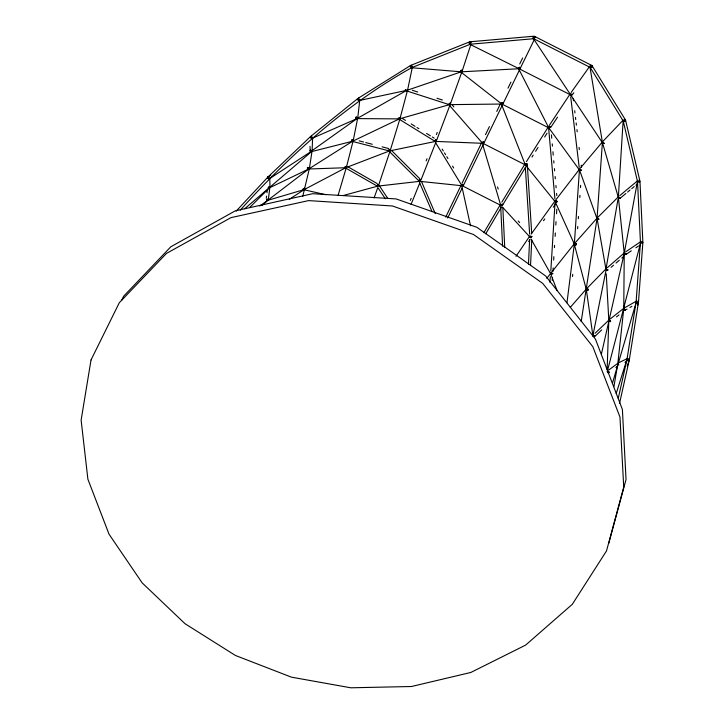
<?xml version="1.0" encoding="UTF-8"?>
<svg xmlns="http://www.w3.org/2000/svg" width="724" height="724" viewBox="0 0 724 724"><rect width="100%" height="100%" fill="white"/><g stroke="black" fill="none" stroke-linecap="round" stroke-linejoin="round"><path stroke-width="1.09" d="M555.923 199.761L579.625 169.018L579.996 170.122L581.218 170.502M311.655 151.162L269.057 178.964M623.744 309.908L624.233 254.522M502.203 103.179L502.175 104.03L449.351 104.645L449.342 103.803M546.801 278.269L574.494 243.563L574.829 244.694L576.005 245.065L574.34 243.979L579.471 169.443L581.372 170.004L580.005 170.221L579.481 169.561M606.531 268.405L606.404 270.007L607.626 270.351M390.028 149.307L389.259 150.927M309.854 150.746L310.225 151.307L309.999 146.366M607.137 369.512L608.766 321.682M586.811 288.505L586.811 289.953L587.988 290.315L586.521 289.319L586.865 288.451M312.125 150.348L312.632 137.098L312.071 138.293L310.677 138.157M304.46 188.077L303.718 189.679L325.691 194.711M607.192 371.846L640.849 241.798M450.138 102.917L449.296 104.6M435.504 139.922L435.405 141.406L481.958 143.28M528.475 264.26L529.624 239.671M530.529 265.608L531.751 239.888M483.207 141.85L483.062 143.325M550.819 271.038L554.973 203.335M552.964 271.328L553.172 267.943M553.661 260.043L553.869 256.658M554.43 247.626L554.575 245.364M555.136 236.341L555.344 232.947M555.833 225.046L556.041 221.662M556.53 213.761L556.81 209.245M619.635 198.014L618.359 197.118L623.165 120.365L624.504 121.252L625.599 120.7L625.011 119.922M577.625 228.73L577.779 226.503M578.322 218.711L578.476 216.485M579.797 197.571L579.951 195.344M580.494 187.552L580.648 185.335M597.128 217.254L602.413 142.239L602.802 141.85L602.504 142.764L603.716 143.053M579.625 169.018L579.915 170.221L581.164 170.565M575.227 242.739L597.219 217.951L618.531 196.675L618.821 197.942L620.034 198.349L625.898 193.489M549.851 282.269L550.376 276.668M552.195 280.324L552.403 278.079M357.52 99.604L358.796 98.274M623.735 308.958L617.798 363.765L618.432 364.244M606.151 268.758L606.486 269.934L607.68 270.305M618.224 364.625L617.97 363.339L618.821 364.977M419.82 179.941L419.658 181.145M592.169 67.079L591.879 65.739M268.695 188.023L269.871 187.462L268.305 199.779L266.522 199.96L267.835 200.231L268.369 199.209M267.473 178.222L268.043 177.027L270.776 175.199M462.699 184.412L462.446 185.778M268.305 199.779L268.378 199.154M266.296 198.358L266.568 196.123M266.984 192.774L267.265 190.548M566.964 302.822L574.34 243.961L576.186 244.495M572.476 276.541L572.756 274.324M637.708 180.701L637.925 182.077M639.745 181.968L638.894 180.213M596.721 220.548L581.2 321.565M310.877 151.66L312.062 151.026L309.41 168.339L302.741 196.485M618.531 196.675L618.749 198.005L620.079 198.304M642.659 243.047L642.46 241.68M627.174 358.878L627.373 360.226M638.287 302.578L638.097 301.22M613.916 386.652L617.807 363.701L618.377 364.082M617.988 199.263L606.024 268.885L587.273 288.007M309.039 167.914L308.587 169L345.656 167.724L346.461 167.063L353.194 140.628L357.737 117.912L359.801 99.84L357.9 100.202M346.117 166.647L345.991 167.316L344.76 167.108M357.366 117.451L356.434 118.609M594.051 336.624L594.612 336.651L592.911 335.538L606.332 268.821M399.757 117.759L399.259 118.881M406.399 90.69L407.585 90.075L412.173 68.065M601.391 354.154L624.26 253.165L637.536 181.081L638.867 182.05L639.835 181.163M618.287 398.281L627.011 359.24M619.581 403.178L629.319 359.701L638.487 302.116L642.876 242.45L639.953 181.172L625.545 120.066L591.97 65.54L534.221 36.2L469.776 41.793L410.716 65.404L357.973 98.41L310.659 136.447L267.762 177.199L236.187 211.109M410.535 66.527L410.698 65.794M412.037 66.454L411.006 67.694M436.319 139.859L435.739 141.062L434.771 141.162L399.295 119.288M378.362 184.656L377.792 185.833L376.869 185.896M419.839 181.317L419.802 179.878M346.253 166.249L345.158 167.678M398.309 118.455L400.091 118.22L407.295 91.161M608.784 543.362L626.034 479.541L622.396 409.485L595.472 339.185L545.652 275.971L476.826 227.282L396.146 198.928L312.659 193.706L235.228 210.874L170.828 246.775L123.677 296.17L121.686 300.198M612.45 383.177L636.496 301.347M267.907 199.797L267.437 200.43L303.917 189.661L304.306 188.358M308.804 168.411L307.908 167.38L308.931 168.855L309.41 168.339L308.279 168.792M503.117 102.446L501.641 103.912M338.054 195.516L346.144 168.113M637.5 305.501L638.351 301.881M388.607 150.393L390.317 150.257L399.766 119.288M616.196 393.53L627.011 359.204L636.115 301.827L640.45 242.395L637.509 181.507L623.219 121.008L590.793 68.382M627.255 366.263L629.292 359.81L628.685 359.041M311.646 151.054L311.121 151.723M470.844 44.562L462.147 71.097L460.292 71.386M376.905 185.48L378.552 185.453L389.964 151.325M312.207 151.452L352.262 141.325L352.733 139.958M358.027 98.898L358.588 98.174M374.064 197.978L377.801 187.543L385.367 198.756M449.287 104.419L450.4 103.939L461.767 72.156M407.178 90.093L357.167 118.501L355.511 117.686L356.57 118.455L357.737 117.912L357.122 118.437L356.235 116.953M436.409 134.555L437.206 132.447M436.88 139.669L450.002 104.989M426.164 160.837L426.988 158.737M421.142 179.606L436.065 141.768M410.327 200.394L411.169 198.331M411.06 204.376L419.884 182.72M570.467 94.844L518.782 68.59L519.533 67.151M420.626 179.932L419.305 181.136M390.2 149.515L388.86 150.764M352.859 140.356L352.099 141.325M619.463 197.489L618.414 197.67L602.477 142.709L589.951 66.934L591.906 66.925L592.304 66.472L591.716 65.748M450.319 103.152L448.898 104.419M445.731 217.091L461.107 185.199M507.986 88.192L510.927 82.129M485.523 134.628L489.433 126.564M496.745 111.424L500.157 104.365M462.075 183.19L481.623 142.709M461.613 184.629L462.618 185.371L463.568 185.154L483.65 143.687L525.687 165.099L526.393 163.832M447.676 218.033L462.12 188.15M519.723 63.965L522.638 57.956M503.216 103.36L519.434 70.038M482.492 142.7L484.139 142.673L502.239 105.378M520.42 68.02L534.593 39.006M607.047 269.473L606.006 269.581L607.119 269.437M483.288 141.922L482.609 143.207M462.717 184.448L462.075 185.67M549.851 126.682L549.1 128.021L502.628 104.41M502.284 203.951L501.243 205.408M502.022 103.206L501.687 103.84M571.408 94.355L570.955 95.097M602.694 142.863L603.445 142.574M483.867 232.721L500.13 204.992M485.759 233.752L501.488 206.983M470.862 43.132L469.912 44.173L469.179 43.585M520.14 67.64L518.71 68.545L469.424 44.083M501.859 202.105L525.226 163.543M500.718 204.476L501.705 205.272L502.61 205.073L526.022 166.547M526.42 161.642L548.032 127.37M532.004 157.008L533.208 155.108M535.615 151.298L538.023 147.497M544.638 137.035L547.045 133.225M549.254 125.469L569.851 94.364M550.656 127.524L557.543 117.17M516.031 256.296L529.905 235.87M528.62 241.617L529.887 239.762M436.427 140.04L434.518 140.899M378.462 184.81L376.625 185.652M571.127 92.509L590.006 65.884M570.394 94.084L572.096 95.016L573.879 92.735M531.208 234.069L555.245 200.638L556.195 202.077L557.163 201.779L556.276 201.969L555.29 201.109M543.498 220.73L544.801 218.929M553.254 207.191L555.208 204.485M357.285 117.668L357.086 118.573L311.917 138.447L311.392 136.338L310.858 137.108M399.738 118.012L398.77 118.845M606.006 269.581L597.11 218.729M527.244 163.95L525.208 164.601L501.551 104.428M461.812 70.843L460.274 71.549M580.331 168.176L602.214 142.148M570.286 307.374L586.494 288.804M240.278 210.15C290.179 154.655 346.425 104.12 411.847 67.576M312.062 151.026L310.886 151.578M603.345 140.909L623.337 119.913M310.379 136.863L311.582 136.212M500.836 205.308L501.859 204.331M268.043 187.742L269.871 187.462M410.164 66.02L411.386 65.386M412.409 66.961L411.187 67.594M420.689 180.059L418.734 180.701M618.359 197.118L619.663 197.896M468.935 42.499L470.862 42.209M249.644 207.507L269.491 187.824L308.822 168.954L308.949 168.095M502.664 204.467L501.669 205.091L500.628 204.639M609.4 319.619L609.219 321.293L610.441 321.619M628.658 360.525L628.957 358.706M595.047 333.293L609.355 319.664L609.3 321.23L610.486 321.583M595.381 335.927L601.725 329.891M407.585 90.075L406.417 90.6L405.359 89.767M625.31 309.809L623.97 309.7L623.753 308.542M624.939 121.614L625.518 120.474L624.531 119.415M262.124 205.363L268.016 200.15L267.346 199.272M572.566 94.573L570.521 94.699L532.855 37.775M483.822 142.465L482.265 142.936M607.409 267.627L624.857 252.432M611.101 267.337L613.572 265.192M616.043 263.056L619.328 260.206M621.798 258.061L623.445 256.631M244.712 208.72L310.913 152.149M638.45 302.306L637.464 302.65L636.152 301.637M346.461 167.063L344.724 167.226M619.853 195.543L637.364 180.946M627.563 192.104L630.07 190.032M631.744 188.647L634.242 186.575M635.916 185.19L637.582 183.805M526.493 163.85L525.325 164.81L555.326 201.933L556.512 201.01M400.091 118.22L398.336 118.347M607.87 269.889L606.54 269.826L606.314 268.912M629.292 359.81L627.645 359.9L627.355 358.86M450.4 103.939L448.636 104.129M531.461 237.237L529.995 236.268L530.9 237.182M609.146 320.071L609.065 320.832L610.694 321.175M534.764 37.757L532.964 38.254M610.26 318.94L623.998 308.153L636.803 300.894L636.505 302.723M616.459 316.913L619.038 314.904M529.878 236.974L531.135 236.196L530.022 237.173L502.329 206.937M308.143 169.443L267.952 200.177L267.192 199.381L268.016 200.15M550.014 126.745L548.702 127.677L579.662 170.303L580.413 169.841M406.933 90.419L406.445 90.772M608.549 370.145L617.509 363.557M615.871 367.557L617.653 366.253M356.425 119.035L311.266 151.216M259.69 206.014L267.952 200.24L267.627 199.308M531.905 236.486L529.814 236.648M390.317 150.257L389.286 150.538L388.254 149.823M586.675 288.921L586.413 289.392L588.187 289.727M484.139 142.673L482.148 142.121M625.808 251.78L641.156 241.336L640.858 243.164M631.328 250.83L625.916 254.495L624.694 254.115L624.341 253.101L624.613 254.178M635.844 247.78L638.55 245.952M469.668 42.191L470.953 42.408M269.391 187.217L269.473 187.797L268.586 187.064L269.464 187.878L268.957 186.91M289.247 199.362L304.37 189.489L303.854 188.629M520.085 67.794L518.782 68.337M594.766 336.226L593.472 336.099L593.246 335.293M308.931 168.855L352.724 141.153L352.498 140.709M570.802 94.573L571.354 94.22M555.634 202.711L574.548 244.54M552.819 273.591L550.683 273.31L552.819 273.591M502.61 205.073L500.773 204.394M357.339 118.365L356.154 116.944M552.059 273.247L550.792 273.998L530.982 238.92M624.341 310.279L627.002 309.112M629.943 307.456L631.907 306.352M609.128 320.18L608.911 320.623L610.097 321.058M378.552 185.453L376.951 185.335M555.154 201.498L557.299 201.344M502.872 103.134L501.144 103.396M463.568 185.154L462.075 184.946M575.861 243.979L576.331 243.753M619.373 362.425L627.672 358.416M502.7 204.593L500.601 204.512M624.975 362.29L626.821 361.412M352.145 140.266L351.783 139.669L352.615 141.234L399.512 118.817L399.078 117.912M555.172 201.688L556.611 201.019M575.218 244.278L574.413 244.622M358.796 100.591L359.303 99.116M586.657 289.039L586.874 289.763L588.178 289.835M483.777 142.438L482.492 142.764M575.272 244.178L574.358 244.441L586.35 289.681L586.92 289.5L586.34 289.546L592.92 335.918L594.585 335.692M412.897 67.16L470.356 44.209L533.706 38.725M531.905 236.531L529.814 236.495M552.113 273.229L550.72 273.844L557.046 290.496M580.458 169.715L579.526 170.013L597.101 218.965L598.042 218.693L597.047 218.377L598.712 219.535M587.933 289.265L586.35 289.681M311.763 151.425L311.275 151.144M343.466 195.462L377.828 186.104L377.575 184.638M575.933 243.997L576.413 243.87M603.517 142.483L602.477 142.709M624.631 253.309L624.812 254.015L626.188 254.061M609.183 320.533L609.997 320.714L609.237 320.569M359.882 100.365L406.779 90.328M598.947 219.046L597.119 218.766M268.233 177.986L267.952 177.027L268.758 176.891M268.495 179.118L269.781 177.778L269.952 186.783M586.34 289.546L588.449 289.22M576.177 244.576L574.856 244.576L574.494 243.563M308.252 168.891L308.741 168.393M470.7 43.983L469.27 43.784M533.335 36.453L535.145 37.331M534.593 38.481L533.172 38.227M418.725 181.443L377.656 186.131L377.593 184.701M556.937 201.534L555.109 201.073M461.695 71.513L460.328 71.287M352.081 141.062L353.194 140.628L351.421 140.791M619.545 197.453L618.386 197.39M608.06 372.851L608.694 372.797L607.545 372.435M626.206 253.988L624.848 253.862L624.423 252.839L624.314 253.518L625.491 253.635L624.269 253.527L618.504 198.512M590.494 65.431L591.209 65.377M502.791 103.749L501.099 102.926M592.947 335.818L594.639 335.71M604.133 143.37L602.821 143.035L602.576 141.723L602.893 142.954L604.178 143.316M608.332 372.389L608.947 372.353M411.096 65.314L411.92 65.721M625.056 310.198L623.817 309.863L623.998 308.153L623.445 309.257L624.622 309.392L623.473 309.175M625.337 309.709L623.409 308.886M607.889 269.799L605.988 269.102M625.292 254.495L625.934 254.477M502.818 103.677L501.533 103.369M357.547 118.609L397.693 118.881M526.81 164.927L525.217 164.067L526.855 164.855M594.784 336.09L593.01 335.737L593.454 334.814L593.472 336.271M608.359 372.199L608.975 372.208M598.766 219.481L597.572 219.091L597.219 217.951L597.21 218.675L598.314 219.037M267.952 177.027L269.301 178.973M412.119 67.785L460.772 71.785L461.65 71.305L461.704 69.875M420.698 181.434L461.351 185.67M603.707 142.936L602.422 142.157M352.751 141.497L387.72 150.538M359.176 140.872L363.548 142.004M365.729 142.574L372.29 144.275M382.118 146.836L388.679 148.538M407.051 91.034L447.758 104.165M412.372 90.283L417.73 92.02M437.015 98.265L442.364 100.002M461.541 185L463.324 184.792L461.659 185.29M617.871 363.801L618.423 364.045M534.466 36.49L535.072 37.159M303.066 189.073L304.786 189L303.039 189.19M434.843 140.673L436.482 140.718L434.798 140.809M419.124 180.638L420.725 180.656L418.762 180.113M548.557 127.261L549.643 127.813M518.619 68.128L519.977 68.409L518.574 68.228M534.692 39.232L590.205 67.422M463.079 186.177L501.144 205.535M570.412 94.373L572.295 94.401L570.539 94.681L602.323 142.592M549.579 127.922L548.593 127.008M590.295 67.214L590.965 67.585M345.728 168.077L375.901 185.335M348.045 166.864L377.231 183.606M624.233 121.65L623.237 120.6M551.896 274.125L550.828 272.885L551.806 274.242M402.607 118.627L405.485 120.401M411.232 123.958L415.06 126.329M416.979 127.515L418.897 128.7M426.563 133.442L430.4 135.813M432.309 136.999L434.228 138.184M461.152 72.237L501.415 103.749M617.916 364.009L618.396 364.398M267.328 199.896L267.952 200.24L267.373 199.317M391.675 150.61L419.757 178.683M389.241 151.37L418.128 180.185M518.185 220.965L519.678 222.594M449.206 105.089L481.532 142.094M452.428 105.215L453.894 106.899M548.629 126.935L550.376 127.315L548.656 127.605L518.321 68.156M307.257 168.004L307.628 168.52M379.077 185.344L387.811 198.467M405.349 89.821L405.73 90.41M435.694 142.827L461.07 184.33M442.165 149.09L443.314 150.981M444.473 152.873L445.622 154.764M446.78 156.646L447.93 158.538M452.545 166.104L453.695 167.995M406.689 90.446L461.414 71.757L461.052 70.807M303.863 188.702L304.279 189.561L345.945 167.624L345.556 166.746M421.594 181.778L435.269 213.625M419.621 182.756L432.002 211.508M352.416 140.682L352.606 141.135M345.538 166.837L345.828 167.687L389.684 150.882L389.431 150.013M482.736 144.764L500.32 203.897M497.551 186.928L498.193 189.082M399.069 118.003L399.331 118.899L449.649 104.6L449.414 103.695M461.785 186.104L470.528 225.825M642.74 242.296L641.808 243.119L640.487 242.115M435.441 139.85L435.676 141.379L389.512 150.936L389.385 150.103M573.218 98.464L573.489 100.69M574.684 110.7L574.947 112.917M575.48 117.369L575.743 119.596M576.15 122.926L576.413 125.152M576.947 129.605L577.209 131.822M579.073 147.397L579.336 149.615M581.2 165.19L581.472 167.407M570.693 96.808L579.209 167.325M525.126 164.04L527.289 164.122L531.688 233.146M548.72 129.189L554.919 198.91M551.453 134.872L551.751 138.248M552.249 143.877L552.448 146.13M552.937 151.75L553.236 155.126M553.733 160.755L553.932 163.009M554.421 168.629L554.62 170.882M555.118 176.502L555.317 178.756M555.905 185.507L556.104 187.76M556.602 193.38L556.801 195.634M461.016 70.916L461.098 71.839L519.38 68.717L519.343 67.794M525.334 167.38L529.642 234.142M606.25 273.862L608.83 320.651M502.863 207.978L504.728 247.454M500.61 204.72L502.592 246.232M91.025 359.964L81.124 420.128L87.885 479.197L109.025 534.176L142.166 582.874L185.027 623.717L235.445 655.482L291.41 677.157L350.832 687.8L411.503 686.506L470.817 672.46L525.669 645.075L572.331 604.278L606.522 550.892L623.735 487.143L619.97 417.105L592.838 346.724L542.71 283.383L473.514 234.513L392.462 205.987L308.641 200.602L230.974 217.625L166.457 253.427L119.297 302.732L91.025 359.964M606.486 269.382L606.413 269.337M608.902 371.919L608.25 371.937L608.947 371.955M310.822 150.646L310.397 150.076L310.831 150.664"/></g></svg>
